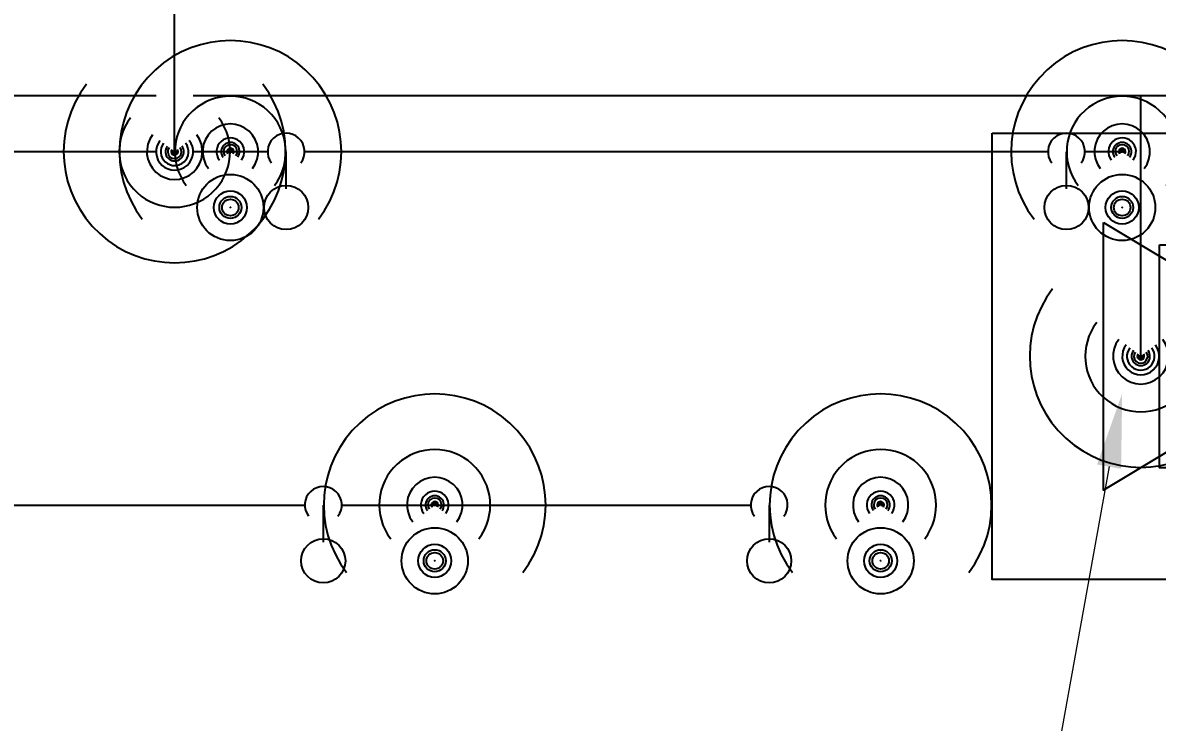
# Model space of a CAD drawing. Extents: x -17670 to 21732, y -105 to 1153.
# Drawn here: x -2356.7 to -2112.4, y 185 to 335.5 of the extents above; entities that cross this region are included whole.
import ezdxf
from ezdxf import colors
from ezdxf.entities.mleader import LeaderData, LeaderLine
from ezdxf.math import Vec2, Vec3

# ---------------------------------------------------------------- set-up
doc = ezdxf.new("R2010")
doc.units = 0
doc.header["$LTSCALE"] = 48
doc.header["$MEASUREMENT"] = 0
for name, color, linetype in [('F-FP-N', 2, 'Continuous'), ('F-FP-N @ 1 (1)', 2, 'Continuous'), ('F-FP-N @ 1 (2)', 2, 'Continuous'), ('F-FP-N @ 12', 2, 'Continuous'), ('F-FP-N @ 128', 2, 'Continuous'), ('F-FP-N @ 16', 2, 'Continuous'), ('F-FP-N @ 192', 2, 'Continuous'), ('F-FP-N @ 2', 2, 'Continuous'), ('F-FP-N @ 24', 2, 'Continuous'), ('F-FP-N @ 384', 2, 'Continuous'), ('F-FP-N @ 4', 2, 'Continuous'), ('F-FP-N @ 48', 2, 'Continuous'), ('F-FP-N @ 64', 2, 'Continuous'), ('F-FP-N @ 768', 2, 'Continuous'), ('F-FP-N @ 8', 2, 'Continuous'), ('F-FP-N @ 96', 2, 'Continuous'), ('F-SPRK-HEAD-N', 2, 'Continuous'), ('F-SPRK-HEAD-N @ 1 (1)', 2, 'Continuous'), ('F-SPRK-HEAD-N @ 1 (2)', 2, 'Continuous'), ('F-SPRK-HEAD-N @ 128', 2, 'Continuous'), ('F-SPRK-HEAD-N @ 192', 2, 'Continuous'), ('F-SPRK-HEAD-N @ 48', 2, 'Continuous'), ('F-SPRK-HEAD-N @ 64', 2, 'Continuous'), ('F-SPRK-HEAD-N @ 96', 2, 'Continuous'), ('F-SPRN-N', 1, 'Continuous'), ('F-SPRN-N @ 1 (1)', 1, 'Continuous'), ('F-SPRN-N @ 1 (2)', 1, 'Continuous'), ('F-SPRN-N @ 12', 1, 'Continuous'), ('F-SPRN-N @ 128', 1, 'Continuous'), ('F-SPRN-N @ 16', 1, 'Continuous'), ('F-SPRN-N @ 192', 1, 'Continuous'), ('F-SPRN-N @ 2', 1, 'Continuous'), ('F-SPRN-N @ 24', 1, 'Continuous'), ('F-SPRN-N @ 384', 1, 'Continuous'), ('F-SPRN-N @ 4', 1, 'Continuous'), ('F-SPRN-N @ 48', 1, 'Continuous'), ('F-SPRN-N @ 64', 1, 'Continuous'), ('F-SPRN-N @ 768', 1, 'Continuous'), ('F-SPRN-N @ 8', 1, 'Continuous'), ('F-SPRN-N @ 96', 1, 'Continuous')]:
    doc.layers.add(name, color=color, linetype=linetype)
doc.layers.add('G-ANNO-TEXT', color=70, linetype='Continuous', lineweight=0)
doc.styles.add('Arial', font='arial.ttf')

# ---------------------------------------------------------------- blocks, each defined once
blk = doc.blocks.new('*U27')
blk.add_circle((0, 0), 0.037109375)
blk = doc.blocks.new('*U1255')
at = {"layer": 'F-SPRK-HEAD-N @ 1 (1)'}
blk.add_blockref('*U27', (-2268.000000014936, 219.7428015229925), dxfattribs=at)
at = {"layer": 'F-SPRK-HEAD-N @ 1 (2)'}
blk.add_blockref('*U27', (-2268.000000014936, 219.7428015229925), dxfattribs=at)
at = {"layer": 'F-SPRK-HEAD-N @ 128', "xscale": 128, "yscale": 128, "zscale": 128}
blk.add_blockref('*U27', (-2292.000000014936, 219.7428015229925), dxfattribs=at)
at = {"layer": 'F-SPRK-HEAD-N @ 192', "xscale": 192, "yscale": 192, "zscale": 192}
blk.add_blockref('*U27', (-2268.000000014936, 219.7428015229925), dxfattribs=at)
at = {"layer": 'F-SPRK-HEAD-N @ 48', "xscale": 48, "yscale": 48, "zscale": 48}
blk.add_blockref('*U27', (-2268.000000014936, 219.7428015229925), dxfattribs=at)
at = {"layer": 'F-SPRK-HEAD-N @ 64', "xscale": 64, "yscale": 64, "zscale": 64}
blk.add_blockref('*U27', (-2268.000000014936, 219.7428015229925), dxfattribs=at)
at = {"layer": 'F-SPRK-HEAD-N @ 96', "xscale": 96, "yscale": 96, "zscale": 96}
blk.add_blockref('*U27', (-2268.000000014936, 219.7428015229925), dxfattribs=at)
blk = doc.blocks.new('*U1268')
at = {"layer": 'F-SPRK-HEAD-N @ 1 (1)'}
blk.add_blockref('*U27', (-2312.000000014936, 295.7428015229925), dxfattribs=at)
at = {"layer": 'F-SPRK-HEAD-N @ 1 (2)'}
blk.add_blockref('*U27', (-2312.000000014936, 295.7428015229925), dxfattribs=at)
at = {"layer": 'F-SPRK-HEAD-N @ 128', "xscale": 128, "yscale": 128, "zscale": 128}
blk.add_blockref('*U27', (-2300.000000014936, 295.7428015229925), dxfattribs=at)
at = {"layer": 'F-SPRK-HEAD-N @ 192', "xscale": 192, "yscale": 192, "zscale": 192}
blk.add_blockref('*U27', (-2312.000000014936, 295.7428015229925), dxfattribs=at)
at = {"layer": 'F-SPRK-HEAD-N @ 48', "xscale": 48, "yscale": 48, "zscale": 48}
blk.add_blockref('*U27', (-2312.000000014936, 295.7428015229925), dxfattribs=at)
at = {"layer": 'F-SPRK-HEAD-N @ 64', "xscale": 64, "yscale": 64, "zscale": 64}
blk.add_blockref('*U27', (-2312.000000014936, 295.7428015229925), dxfattribs=at)
at = {"layer": 'F-SPRK-HEAD-N @ 96', "xscale": 96, "yscale": 96, "zscale": 96}
blk.add_blockref('*U27', (-2312.000000014936, 295.7428015229925), dxfattribs=at)
blk = doc.blocks.new('*U1269')
at = {"layer": 'F-SPRK-HEAD-N @ 1 (1)'}
blk.add_blockref('*U27', (-2120.000000014936, 295.7428015229925), dxfattribs=at)
at = {"layer": 'F-SPRK-HEAD-N @ 1 (2)'}
blk.add_blockref('*U27', (-2120.000000014936, 295.7428015229925), dxfattribs=at)
at = {"layer": 'F-SPRK-HEAD-N @ 128', "xscale": 128, "yscale": 128, "zscale": 128}
blk.add_blockref('*U27', (-2132.000000014936, 295.7428015229925), dxfattribs=at)
at = {"layer": 'F-SPRK-HEAD-N @ 192', "xscale": 192, "yscale": 192, "zscale": 192}
blk.add_blockref('*U27', (-2120.000000014936, 295.7428015229925), dxfattribs=at)
at = {"layer": 'F-SPRK-HEAD-N @ 48', "xscale": 48, "yscale": 48, "zscale": 48}
blk.add_blockref('*U27', (-2120.000000014936, 295.7428015229925), dxfattribs=at)
at = {"layer": 'F-SPRK-HEAD-N @ 64', "xscale": 64, "yscale": 64, "zscale": 64}
blk.add_blockref('*U27', (-2120.000000014936, 295.7428015229925), dxfattribs=at)
at = {"layer": 'F-SPRK-HEAD-N @ 96', "xscale": 96, "yscale": 96, "zscale": 96}
blk.add_blockref('*U27', (-2120.000000014936, 295.7428015229925), dxfattribs=at)
blk = doc.blocks.new('*U12')
at = {"linetype": 'Continuous'}
blk.add_arc((0, 0), 0.03111555437015312, 232.5669694738212, 127.4330305261797, dxfattribs=at)
blk = doc.blocks.new('*U1279')
at = {"layer": 'F-SPRN-N @ 1 (1)', "rotation": 89.99999999999999}
blk.add_blockref('*U12', (-2312.000000014936, 307.7428015229925), dxfattribs=at)
at = {"layer": 'F-SPRN-N @ 1 (2)', "rotation": 89.99999999999999}
blk.add_blockref('*U12', (-2312.000000014936, 307.7428015229925), dxfattribs=at)
at = {"layer": 'F-SPRN-N @ 12', "xscale": 12.00000000000001, "yscale": 12.00000000000001, "zscale": 12.00000000000001, "rotation": 89.99999999999999}
blk.add_blockref('*U12', (-2312.000000014936, 307.7428015229925), dxfattribs=at)
at = {"layer": 'F-SPRN-N @ 128', "xscale": 128.0000000000001, "yscale": 128.0000000000001, "zscale": 128.0000000000001, "rotation": 89.99999999999999}
blk.add_blockref('*U12', (-2300.000000014936, 307.7428015229925), dxfattribs=at)
at = {"layer": 'F-SPRN-N @ 16', "xscale": 16.00000000000001, "yscale": 16.00000000000001, "zscale": 16.00000000000001, "rotation": 89.99999999999999}
blk.add_blockref('*U12', (-2312.000000014936, 307.7428015229925), dxfattribs=at)
at = {"layer": 'F-SPRN-N @ 192', "xscale": 192.0000000000002, "yscale": 192.0000000000002, "zscale": 192.0000000000002, "rotation": 89.99999999999999}
blk.add_blockref('*U12', (-2312.000000014936, 307.7428015229925), dxfattribs=at)
at = {"layer": 'F-SPRN-N @ 2', "xscale": 2.000000000000002, "yscale": 2.000000000000002, "zscale": 2.000000000000002, "rotation": 89.99999999999999}
blk.add_blockref('*U12', (-2312.000000014936, 307.7428015229925), dxfattribs=at)
at = {"layer": 'F-SPRN-N @ 24', "xscale": 24.00000000000002, "yscale": 24.00000000000002, "zscale": 24.00000000000002, "rotation": 89.99999999999999}
blk.add_blockref('*U12', (-2312.000000014936, 307.7428015229925), dxfattribs=at)
at = {"layer": 'F-SPRN-N @ 384', "xscale": 384.0000000000003, "yscale": 384.0000000000003, "zscale": 384.0000000000003, "rotation": 89.99999999999999}
blk.add_blockref('*U12', (-2312.000000014936, 307.7428015229925), dxfattribs=at)
at = {"layer": 'F-SPRN-N @ 4', "xscale": 4.000000000000004, "yscale": 4.000000000000004, "zscale": 4.000000000000004, "rotation": 89.99999999999999}
blk.add_blockref('*U12', (-2312.000000014936, 307.7428015229925), dxfattribs=at)
at = {"layer": 'F-SPRN-N @ 48', "xscale": 48.00000000000004, "yscale": 48.00000000000004, "zscale": 48.00000000000004, "rotation": 89.99999999999999}
blk.add_blockref('*U12', (-2312.000000014936, 307.7428015229925), dxfattribs=at)
at = {"layer": 'F-SPRN-N @ 64', "xscale": 64.00000000000006, "yscale": 64.00000000000006, "zscale": 64.00000000000006, "rotation": 89.99999999999999}
blk.add_blockref('*U12', (-2312.000000014936, 307.7428015229925), dxfattribs=at)
at = {"layer": 'F-SPRN-N @ 768', "xscale": 768.0000000000007, "yscale": 768.0000000000007, "zscale": 768.0000000000007, "rotation": 89.99999999999999}
blk.add_blockref('*U12', (-2312.000000014936, 307.7428015229925), dxfattribs=at)
at = {"layer": 'F-SPRN-N @ 8', "xscale": 8.000000000000007, "yscale": 8.000000000000007, "zscale": 8.000000000000007, "rotation": 89.99999999999999}
blk.add_blockref('*U12', (-2312.000000014936, 307.7428015229925), dxfattribs=at)
at = {"layer": 'F-SPRN-N @ 96', "xscale": 96.00000000000009, "yscale": 96.00000000000009, "zscale": 96.00000000000009, "rotation": 89.99999999999999}
blk.add_blockref('*U12', (-2312.000000014936, 307.7428015229925), dxfattribs=at)
blk = doc.blocks.new('*U1285')
at = {"layer": 'F-SPRN-N @ 1 (1)', "rotation": 89.99999999999999}
blk.add_blockref('*U12', (-2268.000000014936, 231.7428015229925), dxfattribs=at)
at = {"layer": 'F-SPRN-N @ 1 (2)', "rotation": 89.99999999999999}
blk.add_blockref('*U12', (-2268.000000014936, 231.7428015229925), dxfattribs=at)
at = {"layer": 'F-SPRN-N @ 12', "xscale": 12.00000000000001, "yscale": 12.00000000000001, "zscale": 12.00000000000001, "rotation": 89.99999999999999}
blk.add_blockref('*U12', (-2268.000000014936, 231.7428015229925), dxfattribs=at)
at = {"layer": 'F-SPRN-N @ 128', "xscale": 128.0000000000001, "yscale": 128.0000000000001, "zscale": 128.0000000000001, "rotation": 89.99999999999999}
blk.add_blockref('*U12', (-2292.000000014936, 231.7428015229925), dxfattribs=at)
at = {"layer": 'F-SPRN-N @ 16', "xscale": 16.00000000000001, "yscale": 16.00000000000001, "zscale": 16.00000000000001, "rotation": 89.99999999999999}
blk.add_blockref('*U12', (-2268.000000014936, 231.7428015229925), dxfattribs=at)
at = {"layer": 'F-SPRN-N @ 192', "xscale": 192.0000000000002, "yscale": 192.0000000000002, "zscale": 192.0000000000002, "rotation": 89.99999999999999}
blk.add_blockref('*U12', (-2268.000000014936, 231.7428015229925), dxfattribs=at)
at = {"layer": 'F-SPRN-N @ 2', "xscale": 2.000000000000002, "yscale": 2.000000000000002, "zscale": 2.000000000000002, "rotation": 89.99999999999999}
blk.add_blockref('*U12', (-2268.000000014936, 231.7428015229925), dxfattribs=at)
at = {"layer": 'F-SPRN-N @ 24', "xscale": 24.00000000000002, "yscale": 24.00000000000002, "zscale": 24.00000000000002, "rotation": 89.99999999999999}
blk.add_blockref('*U12', (-2268.000000014936, 231.7428015229925), dxfattribs=at)
at = {"layer": 'F-SPRN-N @ 384', "xscale": 384.0000000000003, "yscale": 384.0000000000003, "zscale": 384.0000000000003, "rotation": 89.99999999999999}
blk.add_blockref('*U12', (-2268.000000014936, 231.7428015229925), dxfattribs=at)
at = {"layer": 'F-SPRN-N @ 4', "xscale": 4.000000000000004, "yscale": 4.000000000000004, "zscale": 4.000000000000004, "rotation": 89.99999999999999}
blk.add_blockref('*U12', (-2268.000000014936, 231.7428015229925), dxfattribs=at)
at = {"layer": 'F-SPRN-N @ 48', "xscale": 48.00000000000004, "yscale": 48.00000000000004, "zscale": 48.00000000000004, "rotation": 89.99999999999999}
blk.add_blockref('*U12', (-2268.000000014936, 231.7428015229925), dxfattribs=at)
at = {"layer": 'F-SPRN-N @ 64', "xscale": 64.00000000000006, "yscale": 64.00000000000006, "zscale": 64.00000000000006, "rotation": 89.99999999999999}
blk.add_blockref('*U12', (-2268.000000014936, 231.7428015229925), dxfattribs=at)
at = {"layer": 'F-SPRN-N @ 768', "xscale": 768.0000000000007, "yscale": 768.0000000000007, "zscale": 768.0000000000007, "rotation": 89.99999999999999}
blk.add_blockref('*U12', (-2268.000000014936, 231.7428015229925), dxfattribs=at)
at = {"layer": 'F-SPRN-N @ 8', "xscale": 8.000000000000007, "yscale": 8.000000000000007, "zscale": 8.000000000000007, "rotation": 89.99999999999999}
blk.add_blockref('*U12', (-2268.000000014936, 231.7428015229925), dxfattribs=at)
at = {"layer": 'F-SPRN-N @ 96', "xscale": 96.00000000000009, "yscale": 96.00000000000009, "zscale": 96.00000000000009, "rotation": 89.99999999999999}
blk.add_blockref('*U12', (-2268.000000014936, 231.7428015229925), dxfattribs=at)
blk = doc.blocks.new('*U1288')
at = {"layer": 'F-SPRN-N @ 1 (1)', "rotation": 89.99999999999999}
blk.add_blockref('*U12', (-2120.000000014936, 307.7428015229925), dxfattribs=at)
at = {"layer": 'F-SPRN-N @ 1 (2)', "rotation": 89.99999999999999}
blk.add_blockref('*U12', (-2120.000000014936, 307.7428015229925), dxfattribs=at)
at = {"layer": 'F-SPRN-N @ 12', "xscale": 12.00000000000001, "yscale": 12.00000000000001, "zscale": 12.00000000000001, "rotation": 89.99999999999999}
blk.add_blockref('*U12', (-2120.000000014936, 307.7428015229925), dxfattribs=at)
at = {"layer": 'F-SPRN-N @ 128', "xscale": 128.0000000000001, "yscale": 128.0000000000001, "zscale": 128.0000000000001, "rotation": 89.99999999999999}
blk.add_blockref('*U12', (-2132.000000014936, 307.7428015229925), dxfattribs=at)
at = {"layer": 'F-SPRN-N @ 16', "xscale": 16.00000000000001, "yscale": 16.00000000000001, "zscale": 16.00000000000001, "rotation": 89.99999999999999}
blk.add_blockref('*U12', (-2120.000000014936, 307.7428015229925), dxfattribs=at)
at = {"layer": 'F-SPRN-N @ 192', "xscale": 192.0000000000002, "yscale": 192.0000000000002, "zscale": 192.0000000000002, "rotation": 89.99999999999999}
blk.add_blockref('*U12', (-2120.000000014936, 307.7428015229925), dxfattribs=at)
at = {"layer": 'F-SPRN-N @ 2', "xscale": 2.000000000000002, "yscale": 2.000000000000002, "zscale": 2.000000000000002, "rotation": 89.99999999999999}
blk.add_blockref('*U12', (-2120.000000014936, 307.7428015229925), dxfattribs=at)
at = {"layer": 'F-SPRN-N @ 24', "xscale": 24.00000000000002, "yscale": 24.00000000000002, "zscale": 24.00000000000002, "rotation": 89.99999999999999}
blk.add_blockref('*U12', (-2120.000000014936, 307.7428015229925), dxfattribs=at)
at = {"layer": 'F-SPRN-N @ 384', "xscale": 384.0000000000003, "yscale": 384.0000000000003, "zscale": 384.0000000000003, "rotation": 89.99999999999999}
blk.add_blockref('*U12', (-2120.000000014936, 307.7428015229925), dxfattribs=at)
at = {"layer": 'F-SPRN-N @ 4', "xscale": 4.000000000000004, "yscale": 4.000000000000004, "zscale": 4.000000000000004, "rotation": 89.99999999999999}
blk.add_blockref('*U12', (-2120.000000014936, 307.7428015229925), dxfattribs=at)
at = {"layer": 'F-SPRN-N @ 48', "xscale": 48.00000000000004, "yscale": 48.00000000000004, "zscale": 48.00000000000004, "rotation": 89.99999999999999}
blk.add_blockref('*U12', (-2120.000000014936, 307.7428015229925), dxfattribs=at)
at = {"layer": 'F-SPRN-N @ 64', "xscale": 64.00000000000006, "yscale": 64.00000000000006, "zscale": 64.00000000000006, "rotation": 89.99999999999999}
blk.add_blockref('*U12', (-2120.000000014936, 307.7428015229925), dxfattribs=at)
at = {"layer": 'F-SPRN-N @ 768', "xscale": 768.0000000000007, "yscale": 768.0000000000007, "zscale": 768.0000000000007, "rotation": 89.99999999999999}
blk.add_blockref('*U12', (-2120.000000014936, 307.7428015229925), dxfattribs=at)
at = {"layer": 'F-SPRN-N @ 8', "xscale": 8.000000000000007, "yscale": 8.000000000000007, "zscale": 8.000000000000007, "rotation": 89.99999999999999}
blk.add_blockref('*U12', (-2120.000000014936, 307.7428015229925), dxfattribs=at)
at = {"layer": 'F-SPRN-N @ 96', "xscale": 96.00000000000009, "yscale": 96.00000000000009, "zscale": 96.00000000000009, "rotation": 89.99999999999999}
blk.add_blockref('*U12', (-2120.000000014936, 307.7428015229925), dxfattribs=at)
blk = doc.blocks.new('*U1308')
at = {"layer": 'F-SPRN-N @ 1 (1)', "rotation": 270}
blk.add_blockref('*U12', (-2324.000000014936, 307.7428015229925), dxfattribs=at)
at = {"layer": 'F-SPRN-N @ 1 (2)', "rotation": 270}
blk.add_blockref('*U12', (-2324.000000014936, 307.7428015229925), dxfattribs=at)
at = {"layer": 'F-SPRN-N @ 12', "xscale": 12, "yscale": 12, "zscale": 12, "rotation": 270}
blk.add_blockref('*U12', (-2324.000000014936, 307.7428015229925), dxfattribs=at)
at = {"layer": 'F-SPRN-N @ 128', "xscale": 128, "yscale": 128, "zscale": 128, "rotation": 270}
blk.add_blockref('*U12', (-2324.000000014936, 307.7428015229925), dxfattribs=at)
at = {"layer": 'F-SPRN-N @ 16', "xscale": 16, "yscale": 16, "zscale": 16, "rotation": 270}
blk.add_blockref('*U12', (-2324.000000014936, 307.7428015229925), dxfattribs=at)
at = {"layer": 'F-SPRN-N @ 192', "xscale": 192, "yscale": 192, "zscale": 192, "rotation": 270}
blk.add_blockref('*U12', (-2324.000000014936, 307.7428015229925), dxfattribs=at)
at = {"layer": 'F-SPRN-N @ 2', "xscale": 2, "yscale": 2, "zscale": 2, "rotation": 270}
blk.add_blockref('*U12', (-2324.000000014936, 307.7428015229925), dxfattribs=at)
at = {"layer": 'F-SPRN-N @ 24', "xscale": 24, "yscale": 24, "zscale": 24, "rotation": 270}
blk.add_blockref('*U12', (-2324.000000014936, 307.7428015229925), dxfattribs=at)
at = {"layer": 'F-SPRN-N @ 384', "xscale": 384, "yscale": 384, "zscale": 384, "rotation": 270}
blk.add_blockref('*U12', (-2324.000000014936, 307.7428015229925), dxfattribs=at)
at = {"layer": 'F-SPRN-N @ 4', "xscale": 4, "yscale": 4, "zscale": 4, "rotation": 270}
blk.add_blockref('*U12', (-2324.000000014936, 307.7428015229925), dxfattribs=at)
at = {"layer": 'F-SPRN-N @ 48', "xscale": 48, "yscale": 48, "zscale": 48, "rotation": 270}
blk.add_blockref('*U12', (-2324.000000014936, 307.7428015229925), dxfattribs=at)
at = {"layer": 'F-SPRN-N @ 64', "xscale": 64, "yscale": 64, "zscale": 64, "rotation": 270}
blk.add_blockref('*U12', (-2324.000000014936, 307.7428015229925), dxfattribs=at)
at = {"layer": 'F-SPRN-N @ 768', "xscale": 768, "yscale": 768, "zscale": 768, "rotation": 270}
blk.add_blockref('*U12', (-2324.000000014936, 307.7428015229925), dxfattribs=at)
at = {"layer": 'F-SPRN-N @ 8', "xscale": 8, "yscale": 8, "zscale": 8, "rotation": 270}
blk.add_blockref('*U12', (-2324.000000014936, 307.7428015229925), dxfattribs=at)
at = {"layer": 'F-SPRN-N @ 96', "xscale": 96, "yscale": 96, "zscale": 96, "rotation": 270}
blk.add_blockref('*U12', (-2324.000000014936, 307.7428015229925), dxfattribs=at)
blk = doc.blocks.new('*U1633')
at = {"layer": 'F-SPRK-HEAD-N @ 1 (1)'}
blk.add_blockref('*U27', (-2172.000000014936, 219.7428015229925), dxfattribs=at)
at = {"layer": 'F-SPRK-HEAD-N @ 1 (2)'}
blk.add_blockref('*U27', (-2172.000000014936, 219.7428015229925), dxfattribs=at)
at = {"layer": 'F-SPRK-HEAD-N @ 128', "xscale": 128, "yscale": 128, "zscale": 128}
blk.add_blockref('*U27', (-2196.000000014936, 219.7428015229925), dxfattribs=at)
at = {"layer": 'F-SPRK-HEAD-N @ 192', "xscale": 192, "yscale": 192, "zscale": 192}
blk.add_blockref('*U27', (-2172.000000014936, 219.7428015229925), dxfattribs=at)
at = {"layer": 'F-SPRK-HEAD-N @ 48', "xscale": 48, "yscale": 48, "zscale": 48}
blk.add_blockref('*U27', (-2172.000000014936, 219.7428015229925), dxfattribs=at)
at = {"layer": 'F-SPRK-HEAD-N @ 64', "xscale": 64, "yscale": 64, "zscale": 64}
blk.add_blockref('*U27', (-2172.000000014936, 219.7428015229925), dxfattribs=at)
at = {"layer": 'F-SPRK-HEAD-N @ 96', "xscale": 96, "yscale": 96, "zscale": 96}
blk.add_blockref('*U27', (-2172.000000014936, 219.7428015229925), dxfattribs=at)
blk = doc.blocks.new('*U1636')
at = {"layer": 'F-SPRN-N @ 1 (1)', "rotation": 89.99999999999999}
blk.add_blockref('*U12', (-2172.000000014936, 231.7428015229925), dxfattribs=at)
at = {"layer": 'F-SPRN-N @ 1 (2)', "rotation": 89.99999999999999}
blk.add_blockref('*U12', (-2172.000000014936, 231.7428015229925), dxfattribs=at)
at = {"layer": 'F-SPRN-N @ 12', "xscale": 12.00000000000001, "yscale": 12.00000000000001, "zscale": 12.00000000000001, "rotation": 89.99999999999999}
blk.add_blockref('*U12', (-2172.000000014936, 231.7428015229925), dxfattribs=at)
at = {"layer": 'F-SPRN-N @ 128', "xscale": 128.0000000000001, "yscale": 128.0000000000001, "zscale": 128.0000000000001, "rotation": 89.99999999999999}
blk.add_blockref('*U12', (-2196.000000014936, 231.7428015229925), dxfattribs=at)
at = {"layer": 'F-SPRN-N @ 16', "xscale": 16.00000000000001, "yscale": 16.00000000000001, "zscale": 16.00000000000001, "rotation": 89.99999999999999}
blk.add_blockref('*U12', (-2172.000000014936, 231.7428015229925), dxfattribs=at)
at = {"layer": 'F-SPRN-N @ 192', "xscale": 192.0000000000002, "yscale": 192.0000000000002, "zscale": 192.0000000000002, "rotation": 89.99999999999999}
blk.add_blockref('*U12', (-2172.000000014936, 231.7428015229925), dxfattribs=at)
at = {"layer": 'F-SPRN-N @ 2', "xscale": 2.000000000000002, "yscale": 2.000000000000002, "zscale": 2.000000000000002, "rotation": 89.99999999999999}
blk.add_blockref('*U12', (-2172.000000014936, 231.7428015229925), dxfattribs=at)
at = {"layer": 'F-SPRN-N @ 24', "xscale": 24.00000000000002, "yscale": 24.00000000000002, "zscale": 24.00000000000002, "rotation": 89.99999999999999}
blk.add_blockref('*U12', (-2172.000000014936, 231.7428015229925), dxfattribs=at)
at = {"layer": 'F-SPRN-N @ 384', "xscale": 384.0000000000003, "yscale": 384.0000000000003, "zscale": 384.0000000000003, "rotation": 89.99999999999999}
blk.add_blockref('*U12', (-2172.000000014936, 231.7428015229925), dxfattribs=at)
at = {"layer": 'F-SPRN-N @ 4', "xscale": 4.000000000000004, "yscale": 4.000000000000004, "zscale": 4.000000000000004, "rotation": 89.99999999999999}
blk.add_blockref('*U12', (-2172.000000014936, 231.7428015229925), dxfattribs=at)
at = {"layer": 'F-SPRN-N @ 48', "xscale": 48.00000000000004, "yscale": 48.00000000000004, "zscale": 48.00000000000004, "rotation": 89.99999999999999}
blk.add_blockref('*U12', (-2172.000000014936, 231.7428015229925), dxfattribs=at)
at = {"layer": 'F-SPRN-N @ 64', "xscale": 64.00000000000006, "yscale": 64.00000000000006, "zscale": 64.00000000000006, "rotation": 89.99999999999999}
blk.add_blockref('*U12', (-2172.000000014936, 231.7428015229925), dxfattribs=at)
at = {"layer": 'F-SPRN-N @ 768', "xscale": 768.0000000000007, "yscale": 768.0000000000007, "zscale": 768.0000000000007, "rotation": 89.99999999999999}
blk.add_blockref('*U12', (-2172.000000014936, 231.7428015229925), dxfattribs=at)
at = {"layer": 'F-SPRN-N @ 8', "xscale": 8.000000000000007, "yscale": 8.000000000000007, "zscale": 8.000000000000007, "rotation": 89.99999999999999}
blk.add_blockref('*U12', (-2172.000000014936, 231.7428015229925), dxfattribs=at)
at = {"layer": 'F-SPRN-N @ 96', "xscale": 96.00000000000009, "yscale": 96.00000000000009, "zscale": 96.00000000000009, "rotation": 89.99999999999999}
blk.add_blockref('*U12', (-2172.000000014936, 231.7428015229925), dxfattribs=at)
blk = doc.blocks.new('*U56')
at = {"color": 0}
for p, q in [((0.1049187830147655, -0.03749940000000001), (0.1049187830147655, 0.03749939999999998)), ((0.06249899999999999, -1.432797531243127e-17), (0.1049187830147655, -1.408524324551728e-17))]:
    blk.add_line(p, q, dxfattribs=at)
blk.add_lwpolyline([(-0.09375, 0.0625), (0.125, 0.0625), (0.125, -0.0625), (-0.09374999999999999, -0.0625)], close=True)
for points in [[(-0.062499, 0.0374994), (0, 0), (-0.062499, -0.0374994)], [(0.06249900000000001, 0.03749939999999999), (1.746272430747545e-18, 0), (0.06249899999999999, -0.0374994)]]:
    blk.add_lwpolyline(points, close=True, dxfattribs=at)
blk = doc.blocks.new('*U1643')
at = {"layer": 'F-FP-N @ 1 (1)'}
blk.add_blockref('*U56', (-2076.000000014936, 263.7428015229927), dxfattribs=at)
at = {"layer": 'F-FP-N @ 1 (2)'}
blk.add_blockref('*U56', (-2076.000000014936, 263.7428015229927), dxfattribs=at)
at = {"layer": 'F-FP-N @ 12', "xscale": 12, "yscale": 12, "zscale": 12}
blk.add_blockref('*U56', (-2076.000000014936, 263.7428015229927), dxfattribs=at)
at = {"layer": 'F-FP-N @ 128', "xscale": 128, "yscale": 128, "zscale": 128}
blk.add_blockref('*U56', (-2080.000000014936, 263.7428015229927), dxfattribs=at)
at = {"layer": 'F-FP-N @ 16', "xscale": 16, "yscale": 16, "zscale": 16}
blk.add_blockref('*U56', (-2076.000000014936, 263.7428015229927), dxfattribs=at)
at = {"layer": 'F-FP-N @ 192', "xscale": 192, "yscale": 192, "zscale": 192}
blk.add_blockref('*U56', (-2076.000000014936, 263.7428015229927), dxfattribs=at)
at = {"layer": 'F-FP-N @ 2', "xscale": 2, "yscale": 2, "zscale": 2}
blk.add_blockref('*U56', (-2076.000000014936, 263.7428015229927), dxfattribs=at)
at = {"layer": 'F-FP-N @ 24', "xscale": 24, "yscale": 24, "zscale": 24}
blk.add_blockref('*U56', (-2076.000000014936, 263.7428015229927), dxfattribs=at)
at = {"layer": 'F-FP-N @ 384', "xscale": 384, "yscale": 384, "zscale": 384}
blk.add_blockref('*U56', (-2076.000000014936, 263.7428015229927), dxfattribs=at)
at = {"layer": 'F-FP-N @ 4', "xscale": 4, "yscale": 4, "zscale": 4}
blk.add_blockref('*U56', (-2076.000000014936, 263.7428015229927), dxfattribs=at)
at = {"layer": 'F-FP-N @ 48', "xscale": 48, "yscale": 48, "zscale": 48}
blk.add_blockref('*U56', (-2076.000000014936, 263.7428015229927), dxfattribs=at)
at = {"layer": 'F-FP-N @ 64', "xscale": 64, "yscale": 64, "zscale": 64}
blk.add_blockref('*U56', (-2076.000000014936, 263.7428015229927), dxfattribs=at)
at = {"layer": 'F-FP-N @ 768', "xscale": 768, "yscale": 768, "zscale": 768}
blk.add_blockref('*U56', (-2076.000000014936, 263.7428015229927), dxfattribs=at)
at = {"layer": 'F-FP-N @ 8', "xscale": 8, "yscale": 8, "zscale": 8}
blk.add_blockref('*U56', (-2076.000000014936, 263.7428015229927), dxfattribs=at)
at = {"layer": 'F-FP-N @ 96', "xscale": 96, "yscale": 96, "zscale": 96}
blk.add_blockref('*U56', (-2076.000000014936, 263.7428015229927), dxfattribs=at)
blk = doc.blocks.new('*U1644')
at = {"layer": 'F-FP-N @ 1 (1)', "rotation": 270}
blk.add_blockref('*U12', (-2116.000000014936, 263.7428015229925), dxfattribs=at)
at = {"layer": 'F-FP-N @ 1 (2)', "rotation": 270}
blk.add_blockref('*U12', (-2116.000000014936, 263.7428015229925), dxfattribs=at)
at = {"layer": 'F-FP-N @ 12', "xscale": 12, "yscale": 12, "zscale": 12, "rotation": 270}
blk.add_blockref('*U12', (-2116.000000014936, 263.7428015229925), dxfattribs=at)
at = {"layer": 'F-FP-N @ 128', "xscale": 128, "yscale": 128, "zscale": 128, "rotation": 270}
blk.add_blockref('*U12', (-2116.000000014936, 263.7428015229925), dxfattribs=at)
at = {"layer": 'F-FP-N @ 16', "xscale": 16, "yscale": 16, "zscale": 16, "rotation": 270}
blk.add_blockref('*U12', (-2116.000000014936, 263.7428015229925), dxfattribs=at)
at = {"layer": 'F-FP-N @ 192', "xscale": 192, "yscale": 192, "zscale": 192, "rotation": 270}
blk.add_blockref('*U12', (-2116.000000014936, 263.7428015229925), dxfattribs=at)
at = {"layer": 'F-FP-N @ 2', "xscale": 2, "yscale": 2, "zscale": 2, "rotation": 270}
blk.add_blockref('*U12', (-2116.000000014936, 263.7428015229925), dxfattribs=at)
at = {"layer": 'F-FP-N @ 24', "xscale": 24, "yscale": 24, "zscale": 24, "rotation": 270}
blk.add_blockref('*U12', (-2116.000000014936, 263.7428015229925), dxfattribs=at)
at = {"layer": 'F-FP-N @ 384', "xscale": 384, "yscale": 384, "zscale": 384, "rotation": 270}
blk.add_blockref('*U12', (-2116.000000014936, 263.7428015229925), dxfattribs=at)
at = {"layer": 'F-FP-N @ 4', "xscale": 4, "yscale": 4, "zscale": 4, "rotation": 270}
blk.add_blockref('*U12', (-2116.000000014936, 263.7428015229925), dxfattribs=at)
at = {"layer": 'F-FP-N @ 48', "xscale": 48, "yscale": 48, "zscale": 48, "rotation": 270}
blk.add_blockref('*U12', (-2116.000000014936, 263.7428015229925), dxfattribs=at)
at = {"layer": 'F-FP-N @ 64', "xscale": 64, "yscale": 64, "zscale": 64, "rotation": 270}
blk.add_blockref('*U12', (-2116.000000014936, 263.7428015229925), dxfattribs=at)
at = {"layer": 'F-FP-N @ 768', "xscale": 768, "yscale": 768, "zscale": 768, "rotation": 270}
blk.add_blockref('*U12', (-2116.000000014936, 263.7428015229925), dxfattribs=at)
at = {"layer": 'F-FP-N @ 8', "xscale": 8, "yscale": 8, "zscale": 8, "rotation": 270}
blk.add_blockref('*U12', (-2116.000000014936, 263.7428015229925), dxfattribs=at)
at = {"layer": 'F-FP-N @ 96', "xscale": 96, "yscale": 96, "zscale": 96, "rotation": 270}
blk.add_blockref('*U12', (-2116.000000014936, 263.7428015229925), dxfattribs=at)

msp = doc.modelspace()

# ---------------------------------------------------------------- linework, layer by layer
at = {"layer": 'F-FP-N'}
for p, q in [((-2328.000000014936, 319.7428015229925), (-2400.000000014936, 319.7428015229925)), ((-1936.000000014936, 319.7428015229925), (-2320.000000014936, 319.7428015229925)), ((-2116.000000014936, 263.7428015229925), (-2116.000000014936, 319.7428015229925))]:
    msp.add_line(p, q, dxfattribs=at)
at = {"layer": 'F-SPRN-N'}
for p, q in [((-2324.000000014936, 307.7428015229925), (-2324.000000014936, 359.7428015229925)), ((-2328.000000014936, 307.7428015229925), (-2464.000000014936, 307.7428015229925)), ((-2304.000000014936, 307.7428015229925), (-2320.000000014936, 307.7428015229925)), ((-2300.000000014936, 299.7428015229925), (-2300.000000014936, 307.7428015229925)), ((-2136.000000014936, 307.7428015229925), (-2296.000000014936, 307.7428015229925)), ((-2132.000000014936, 299.7428015229925), (-2132.000000014936, 307.7428015229925)), ((-2120.000000014936, 307.7428015229925), (-2128.000000014936, 307.7428015229925)), ((-2388.000000014936, 231.7428015229925), (-2296.000000014936, 231.7428015229925)), ((-2292.000000014936, 231.7428015229925), (-2292.000000014936, 223.7428015229925)), ((-2288.000000014936, 231.7428015229925), (-2200.000000014936, 231.7428015229925)), ((-2196.000000014936, 231.7428015229925), (-2196.000000014936, 223.7428015229925))]:
    msp.add_line(p, q, dxfattribs=at)

# ---------------------------------------------------------------- block references
at = {"layer": 'F-FP-N'}
for name in ['*U1643', '*U1644']:
    msp.add_blockref(name, (0, 0), dxfattribs=at)
at = {"layer": 'F-SPRK-HEAD-N'}
for name in ['*U1268', '*U1269', '*U1255', '*U1633']:
    msp.add_blockref(name, (0, 0), dxfattribs=at)
at = {"layer": 'F-SPRN-N'}
for name in ['*U1279', '*U1288', '*U1308', '*U1285', '*U1636']:
    msp.add_blockref(name, (0, 0), dxfattribs=at)

# ---------------------------------------------------------------- leaders
at = {"layer": 'G-ANNO-TEXT'}
ml = msp.add_multileader_mtext('Standard', dxfattribs=at)
ml.set_content('\\A1;2{\\H0.8x;\\S1#2;}"FP\\P2{\\H0.8x;\\S1#2;}"FDVC', color=256, style='Arial')
ml.set_leader_properties(color=256, linetype='ByLayer', lineweight=-1)
ml.build(insert=Vec2(0, 0))
ml.multileader.update_dxf_attribs({"has_dogleg": 0, "dogleg_length": 0.125, "arrow_head_size": 16, "scale": 128})
ctx = ml.context
ctx.base_point, ctx.scale, ctx.char_height, ctx.arrow_head_size, ctx.landing_gap_size, ctx.plane_origin = Vec3(-2269.490859496518, -56.25719847700748), 128, 12, 16, 4, Vec3(-2120.000000014936, 255.7428015229925)
ctx.text_align_type = 2
notes = []
notes.append((ctx, [(0, (1, 1, 0), (-2172.000000014936, -56.25719847700748), (-1, 0), 16, [(0, [(-2120.000000014936, 255.7428015229925), (-2176.000000014936, -56.25719847700748)], 0, [])])]))
ctx.mtext.insert, ctx.mtext.alignment, ctx.mtext.flow_direction = Vec3(-2192.000000014936, -50.15487924099114), 3, 5
for ctx, leaders in notes:
    for number, flags, end, landing, length, lines in leaders:
        leader = LeaderData()
        leader.index, (leader.has_last_leader_line, leader.has_dogleg_vector, leader.attachment_direction) = number, flags
        leader.last_leader_point, leader.dogleg_vector, leader.dogleg_length = Vec3(end), Vec3(landing), length
        for number, points, colour, breaks in lines:
            line = LeaderLine()
            line.index, line.vertices, line.color, line.breaks = number, Vec3.list(points), colors.encode_raw_color(colour), breaks
            leader.lines.append(line)
        ctx.leaders.append(leader)

doc.saveas('drawing.dxf')
